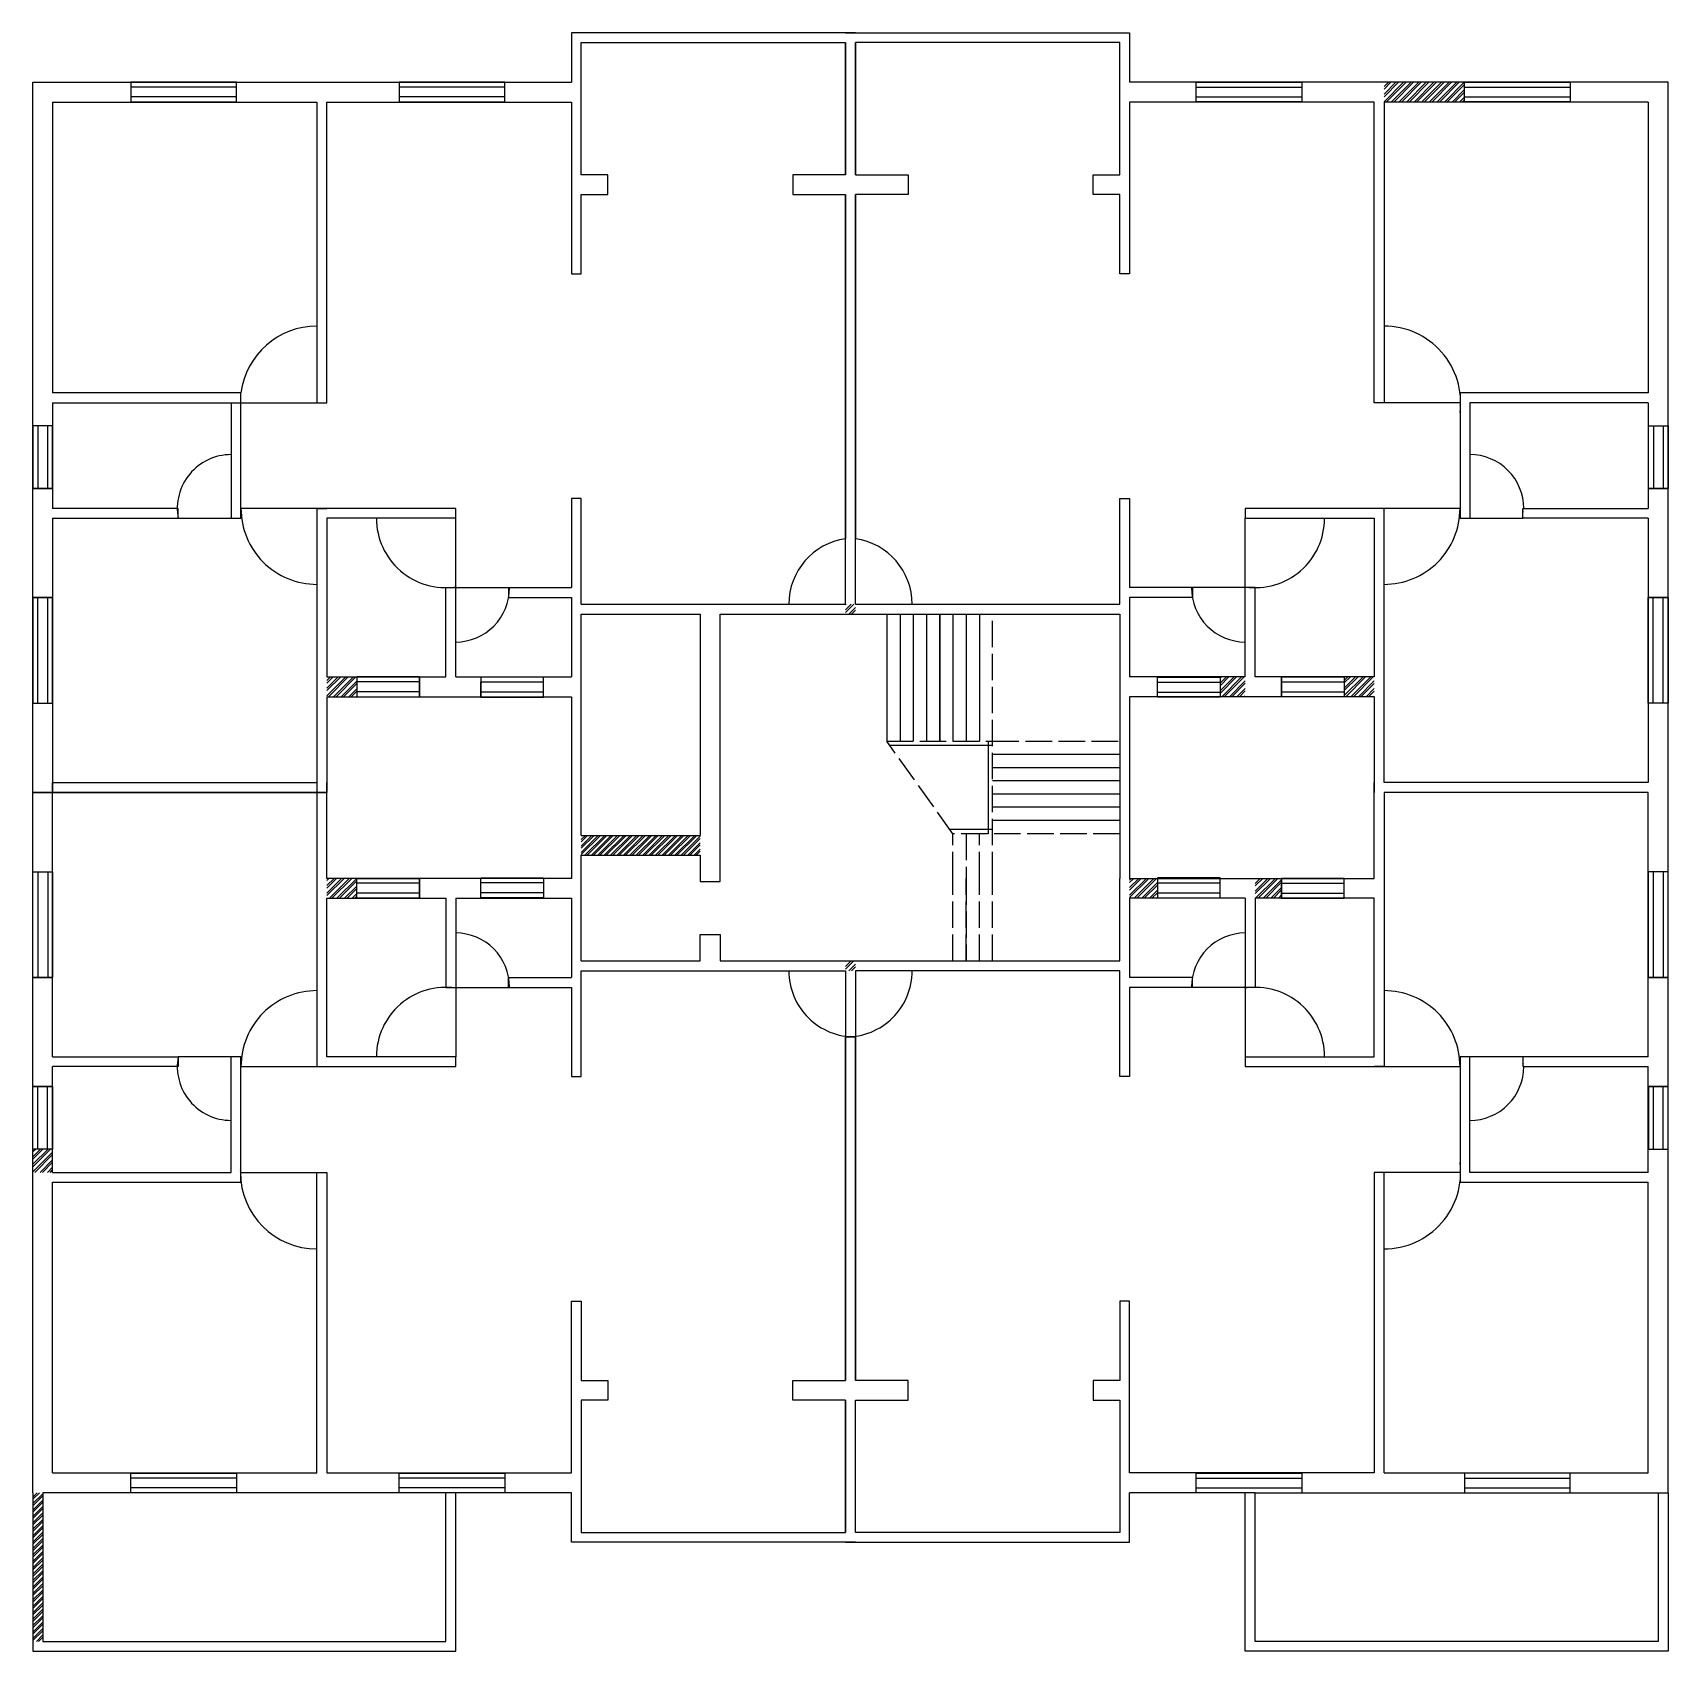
# Model space of a CAD drawing. Header units: inches. Extents: x -2685 to 1781, y -2841 to -270.
# Drawn here: x -2639 to -1896, y -2841 to -2106 of the extents above; entities that cross this region are included whole.
import ezdxf

# ---------------------------------------------------------------- set-up
doc = ezdxf.new("R2010")
doc.units = ezdxf.units.IN
doc.header["$MEASUREMENT"] = 0
doc.linetypes.add('ACAD_ISO02W100', pattern=[15, 12, -3])
pattern_1 = [(45, (-4480.1501, -6619.7101), (-1.7235728, 1.7235728), []), (45, (-4479.001, -6619.7101), (-1.7235728, 1.7235728), [])]
pattern_2 = [(45, (-4480.1501, -6619.7101), (-1.4584077, 1.4584077), []), (45, (-4479.1779, -6619.7101), (-1.4584077, 1.4584077), [])]

msp = doc.modelspace()

# ---------------------------------------------------------------- hatches: boundary and pattern name
h = msp.add_hatch()
h.set_pattern_fill('ANSI32', color=1, scale=6.5)
h.set_pattern_definition(pattern_1)
h.paths.add_polyline_path([(-1988.51, -2128.82), (-2025.03, -2128.82), (-2025.03, -2137.82), (-1988.51, -2137.82)])
edge = h.paths.add_edge_path()
edge.add_arc((-2025.03, -2274.32), 34.79, 352.56859, 360)
edge.add_line((-1990.24, -2274.32), (-1990.53, -2274.32))
edge.add_line((-1990.53, -2274.32), (-1990.53, -2278.82))
edge = h.paths.add_edge_path()
edge.add_arc((-2088.03, -2358.64), 24.36, 179.24009, 189.87276)
edge.add_line((-2112.03, -2362.82), (-2112.03, -2358.32))
edge.add_line((-2112.03, -2358.32), (-2112.39, -2358.32))
edge = h.paths.add_edge_path()
edge.add_arc((-1986.03, -2322.32), 24.42, 349.38034, 360)
edge.add_line((-1961.61, -2322.32), (-1962.03, -2322.32))
edge.add_line((-1962.03, -2322.32), (-1962.03, -2326.82))
h = msp.add_hatch()
h.set_pattern_fill('ANSI32', color=1, scale=6.5)
h.set_pattern_definition(pattern_1)
h.paths.add_polyline_path([(-2269.53, -2365.82), (-2265.03, -2365.82), (-2265.03, -2370.32), (-2269.53, -2370.32)])
edge = h.paths.add_edge_path()
edge.add_arc((-2509.53, -2274.32), 34.79, 180, 187.43141)
edge.add_line((-2544.03, -2278.82), (-2544.03, -2274.32))
edge.add_line((-2544.03, -2274.32), (-2544.32, -2274.32))
edge = h.paths.add_edge_path()
edge.add_arc((-2548.53, -2322.32), 24.42, 180, 190.61966)
edge.add_line((-2572.53, -2326.82), (-2572.53, -2322.32))
edge.add_line((-2572.53, -2322.32), (-2572.95, -2322.32))
edge = h.paths.add_edge_path()
edge.add_arc((-2446.53, -2358.64), 24.36, 350.12724, 360.75991)
edge.add_line((-2422.17, -2358.32), (-2422.53, -2358.32))
edge.add_line((-2422.53, -2358.32), (-2422.53, -2362.82))
h = msp.add_hatch()
h.set_pattern_fill('ANSI32', color=1, scale=6.5)
h.set_pattern_definition(pattern_1)
h.paths.add_polyline_path([(-2505.03, -2398.82), (-2505.03, -2407.82), (-2491.49, -2407.82), (-2491.49, -2398.82)])
h = msp.add_hatch()
h.set_pattern_fill('ANSI32', color=1, scale=6.5)
h.set_pattern_definition(pattern_1)
h.paths.add_polyline_path([(-2088.03, -2398.82), (-2099.5, -2398.82), (-2099.5, -2407.82), (-2088.03, -2407.82)])
h = msp.add_hatch()
h.set_pattern_fill('ANSI32', color=1, scale=6.5)
h.set_pattern_definition(pattern_1)
h.paths.add_polyline_path([(-2029.53, -2398.82), (-2043.07, -2398.82), (-2043.07, -2407.82), (-2029.53, -2407.82)])
h = msp.add_hatch()
h.set_pattern_fill('ANSI32', color=1, scale=5.5)
h.set_pattern_definition(pattern_2)
h.paths.add_polyline_path([(-2335.53, -2470.82), (-2389.53, -2470.82), (-2389.53, -2479.82), (-2335.53, -2479.82)])
h = msp.add_hatch()
h.set_pattern_fill('ANSI32', color=1, scale=6.5)
h.set_pattern_definition(pattern_1)
h.paths.add_polyline_path([(-2491.49, -2499.32), (-2491.49, -2490.32), (-2505.03, -2490.32), (-2505.03, -2499.32)])
h = msp.add_hatch()
h.set_pattern_fill('ANSI32', color=1, scale=6.5)
h.set_pattern_definition(pattern_1)
h.paths.add_polyline_path([(-2127.96, -2499.32), (-2140.53, -2499.32), (-2140.53, -2490.32), (-2127.96, -2490.32)])
h = msp.add_hatch()
h.set_pattern_fill('ANSI32', color=1, scale=6.5)
h.set_pattern_definition(pattern_1)
h.paths.add_polyline_path([(-2071.53, -2499.32), (-2071.53, -2490.32), (-2083.53, -2490.32), (-2083.53, -2499.32)])
h = msp.add_hatch()
h.set_pattern_fill('ANSI32', color=1, scale=6.5)
h.set_pattern_definition(pattern_1)
h.paths.add_polyline_path([(-2265.03, -2532.32), (-2269.53, -2532.32), (-2269.53, -2527.82), (-2265.03, -2527.82)])
edge = h.paths.add_edge_path()
edge.add_arc((-2025.03, -2623.82), 34.79, 0, 7.43141)
edge.add_line((-1990.53, -2619.32), (-1990.53, -2623.82))
edge.add_line((-1990.53, -2623.82), (-1990.24, -2623.82))
edge = h.paths.add_edge_path()
edge.add_arc((-1986.03, -2575.82), 24.42, 0, 10.61966)
edge.add_line((-1962.03, -2571.32), (-1962.03, -2575.82))
edge.add_line((-1962.03, -2575.82), (-1961.61, -2575.82))
edge = h.paths.add_edge_path()
edge.add_arc((-2088.03, -2539.49), 24.36, 170.12724, 180.75991)
edge.add_line((-2112.39, -2539.82), (-2112.03, -2539.82))
edge.add_line((-2112.03, -2539.82), (-2112.03, -2535.32))
h = msp.add_hatch()
h.set_pattern_fill('ANSI32', color=1, scale=6.5)
h.set_pattern_definition(pattern_1)
edge = h.paths.add_edge_path()
edge.add_arc((-2446.53, -2539.49), 24.36, 359.24009, 369.87276)
edge.add_line((-2422.53, -2535.32), (-2422.53, -2539.82))
edge.add_line((-2422.53, -2539.82), (-2422.17, -2539.82))
edge = h.paths.add_edge_path()
edge.add_arc((-2509.53, -2623.82), 34.79, 172.56859, 180)
edge.add_line((-2544.32, -2623.82), (-2544.03, -2623.82))
edge.add_line((-2544.03, -2623.82), (-2544.03, -2619.32))
edge = h.paths.add_edge_path()
edge.add_arc((-2548.53, -2575.82), 24.42, 169.38034, 180)
edge.add_line((-2572.95, -2575.82), (-2572.53, -2575.82))
edge.add_line((-2572.53, -2575.82), (-2572.53, -2571.32))
h = msp.add_hatch()
h.set_pattern_fill('ANSI32', color=1, scale=6.5)
h.set_pattern_definition(pattern_1)
h.paths.add_polyline_path([(-2638.53, -2623.82), (-2629.53, -2623.82), (-2629.53, -2613.28), (-2638.53, -2613.28)])
h = msp.add_hatch()
h.set_pattern_fill('ANSI32', color=1, scale=5.5)
h.set_pattern_definition(pattern_2)
h.paths.add_polyline_path([(-2634.03, -2769.32), (-2638.53, -2769.32), (-2638.53, -2836.82), (-2634.03, -2836.82)])

# ---------------------------------------------------------------- linework, layer by layer
for p, q in [((-2546.05, -2131.01), (-2594.05, -2131.01)), ((-2424.19, -2131.01), (-2472.19, -2131.01)), ((-2110.37, -2131.01), (-2062.37, -2131.01)), ((-1988.51, -2131.01), (-1940.51, -2131.01)), ((-2629.53, -2137.82), (-2629.53, -2269.82)), ((-2629.53, -2137.82), (-2509.53, -2137.82)), ((-2546.05, -2135.51), (-2594.05, -2135.51)), ((-2509.53, -2137.82), (-2509.53, -2274.32)), ((-2505.03, -2137.82), (-2394.03, -2137.82)), ((-2424.19, -2135.51), (-2472.19, -2135.51)), ((-2029.53, -2137.82), (-2140.53, -2137.82)), ((-2110.37, -2135.51), (-2062.37, -2135.51)), ((-2025.03, -2137.82), (-2025.03, -2274.32)), ((-1905.03, -2137.82), (-2025.03, -2137.82)), ((-1988.51, -2135.51), (-1940.51, -2135.51)), ((-1905.03, -2137.82), (-1905.03, -2269.82)), ((-2629.53, -2274.32), (-2629.53, -2322.32)), ((-2548.53, -2274.32), (-2548.53, -2326.82)), ((-1986.03, -2274.32), (-1986.03, -2326.82)), ((-1905.03, -2274.32), (-1905.03, -2322.32)), ((-2636.34, -2284.85), (-2636.34, -2313.32)), ((-2631.84, -2284.85), (-2631.84, -2313.32)), ((-1902.72, -2284.85), (-1902.72, -2313.32)), ((-1898.22, -2284.85), (-1898.22, -2313.32)), ((-2509.53, -2322.32), (-2509.53, -2451.32)), ((-2509.53, -2322.32), (-2505.03, -2322.32)), ((-2025.03, -2322.32), (-2029.53, -2322.32)), ((-2629.53, -2326.82), (-2629.53, -2451.32)), ((-2505.03, -2326.82), (-2505.03, -2398.82)), ((-2029.53, -2326.82), (-2029.53, -2398.82)), ((-2267.28, -2335.82), (-2267.28, -2335.88)), ((-2267.28, -2335.88), (-2267.28, -2335.82)), ((-2638.53, -2362.82), (-2629.53, -2362.82)), ((-2636.28, -2410.82), (-2636.28, -2362.82)), ((-2631.78, -2410.82), (-2631.78, -2362.82)), ((-2389.53, -2365.82), (-2269.53, -2365.82)), ((-1896.03, -2362.82), (-1905.03, -2362.82)), ((-1902.78, -2410.82), (-1902.78, -2362.82)), ((-1898.28, -2410.82), (-1898.28, -2362.82)), ((-2505.03, -2398.82), (-2451.03, -2398.82)), ((-2463.03, -2401.07), (-2491.49, -2401.07)), ((-2463.03, -2405.57), (-2491.49, -2405.57)), ((-2463.03, -2398.82), (-2463.03, -2407.82)), ((-2446.53, -2398.82), (-2394.03, -2398.82)), ((-2406.6, -2401.25), (-2435.06, -2401.25)), ((-2406.6, -2405.75), (-2435.06, -2405.75)), ((-2088.03, -2398.82), (-2140.53, -2398.82)), ((-2127.96, -2401.25), (-2099.5, -2401.25)), ((-2127.96, -2405.75), (-2099.5, -2405.75)), ((-2029.53, -2398.82), (-2083.53, -2398.82)), ((-2071.53, -2398.82), (-2071.53, -2407.82)), ((-2071.53, -2401.07), (-2043.07, -2401.07)), ((-2071.53, -2405.57), (-2043.07, -2405.57)), ((-2505.03, -2407.82), (-2394.03, -2407.82)), ((-2505.03, -2407.82), (-2505.03, -2451.32)), ((-2029.53, -2407.82), (-2140.53, -2407.82)), ((-2029.53, -2407.82), (-2029.53, -2451.32)), ((-2629.53, -2571.32), (-2629.53, -2446.82)), ((-2389.53, -2470.82), (-2335.53, -2470.82)), ((-2389.53, -2479.82), (-2335.53, -2479.82)), ((-2636.28, -2487.32), (-2636.28, -2535.32)), ((-2631.78, -2487.32), (-2631.78, -2535.32)), ((-1902.78, -2487.32), (-1902.78, -2535.32)), ((-1898.28, -2487.32), (-1898.28, -2535.32)), ((-2463.03, -2492.57), (-2491.49, -2492.57)), ((-2463.03, -2499.32), (-2463.03, -2490.32)), ((-2406.6, -2492.38), (-2435.06, -2492.38)), ((-2127.96, -2492.38), (-2099.5, -2492.38)), ((-2071.53, -2499.32), (-2071.53, -2490.32)), ((-2071.53, -2492.57), (-2043.07, -2492.57)), ((-2505.03, -2499.32), (-2451.03, -2499.32)), ((-2463.03, -2497.07), (-2491.49, -2497.07)), ((-2446.53, -2499.32), (-2394.03, -2499.32)), ((-2406.6, -2496.88), (-2435.06, -2496.88)), ((-2088.03, -2499.32), (-2140.53, -2499.32)), ((-2127.96, -2496.88), (-2099.5, -2496.88)), ((-2029.53, -2499.32), (-2083.53, -2499.32)), ((-2071.53, -2497.07), (-2043.07, -2497.07)), ((-2389.53, -2532.32), (-2269.53, -2532.32)), ((-2145.03, -2532.32), (-2265.03, -2532.32)), ((-2638.53, -2535.32), (-2629.53, -2535.32)), ((-1896.03, -2535.32), (-1905.03, -2535.32)), ((-2629.53, -2623.82), (-2629.53, -2575.82)), ((-2548.53, -2623.82), (-2548.53, -2571.32)), ((-1986.03, -2623.82), (-1986.03, -2571.32)), ((-1905.03, -2623.82), (-1905.03, -2575.82)), ((-2636.34, -2613.28), (-2636.34, -2584.82)), ((-2631.84, -2613.28), (-2631.84, -2584.82)), ((-1902.72, -2613.28), (-1902.72, -2584.82)), ((-1898.22, -2613.28), (-1898.22, -2584.82)), ((-2629.53, -2760.32), (-2629.53, -2628.32)), ((-2509.53, -2760.32), (-2509.53, -2623.82)), ((-2025.03, -2760.32), (-2025.03, -2623.82)), ((-1905.03, -2760.32), (-1905.03, -2628.32)), ((-2629.53, -2760.32), (-2509.53, -2760.32)), ((-2505.03, -2760.32), (-2394.03, -2760.32)), ((-2634.03, -2769.32), (-2634.03, -2836.82)), ((-2546.05, -2762.63), (-2594.05, -2762.63)), ((-2546.05, -2767.13), (-2594.05, -2767.13)), ((-2424.19, -2762.63), (-2472.19, -2762.63)), ((-2424.19, -2767.13), (-2472.19, -2767.13)), ((-2451.03, -2836.82), (-2451.03, -2769.32)), ((-2110.37, -2762.63), (-2062.37, -2762.63)), ((-2110.37, -2767.13), (-2062.37, -2767.13)), ((-2092.53, -2769.38), (-2092.53, -2769.32)), ((-1988.51, -2762.63), (-1940.51, -2762.63)), ((-1988.51, -2767.13), (-1940.51, -2767.13)), ((-1900.53, -2769.32), (-1900.53, -2836.82)), ((-2634.03, -2836.82), (-2451.03, -2836.82)), ((-1900.53, -2836.82), (-2083.53, -2836.82))]:
    msp.add_line(p, q)
at = {"color": 3}
for p, q in [((-2250.78, -2370.32), (-2250.78, -2428.07)), ((-2244.78, -2370.32), (-2244.78, -2428.07)), ((-2238.78, -2370.32), (-2238.78, -2428.07)), ((-2232.78, -2370.32), (-2232.78, -2428.07)), ((-2226.78, -2370.32), (-2226.78, -2428.07)), ((-2220.78, -2370.32), (-2220.78, -2428.07)), ((-2214.78, -2370.32), (-2214.78, -2428.07)), ((-2208.78, -2370.32), (-2208.78, -2428.07)), ((-2204.78, -2428.07), (-2204.78, -2470.07)), ((-2202.78, -2430.07), (-2249.35, -2430.07)), ((-2145.03, -2434.07), (-2202.78, -2434.07)), ((-2145.03, -2440.07), (-2202.78, -2440.07)), ((-2145.03, -2446.07), (-2202.78, -2446.07)), ((-2145.03, -2452.07), (-2202.78, -2452.07)), ((-2145.03, -2458.07), (-2202.78, -2458.07)), ((-2145.03, -2464.07), (-2202.78, -2464.07)), ((-2202.78, -2468.07), (-2222.21, -2468.07))]:
    msp.add_line(p, q, dxfattribs=at)
at = {"color": 0, "linetype": 'ByBlock'}
for p, q in [((-2145.03, -2370.32), (-2145.03, -2490.32)), ((-2099.5, -2399.06), (-2099.43, -2398.82)), ((-2435.06, -2499.07), (-2435.13, -2499.32)), ((-2025.03, -2760.32), (-1905.03, -2760.32)), ((-2110.37, -2769.38), (-2140.53, -2769.38)), ((-2083.53, -2769.38), (-2088.03, -2769.38))]:
    msp.add_line(p, q, dxfattribs=at)
at = {"color": 3, "linetype": 'ACAD_ISO02W100'}
msp.add_line((-2214.78, -2470.07), (-2214.78, -2490.32), dxfattribs=at)
for points in [[(-2265.03, -2106.32), (-2394.03, -2106.32), (-2394.03, -2128.82)], [(-2269.53, -2106.32), (-2140.53, -2106.32), (-2140.53, -2128.82)], [(-2389.53, -2170.82), (-2389.53, -2110.82), (-2269.53, -2110.82), (-2269.53, -2170.82)], [(-2269.53, -2170.82), (-2269.53, -2110.82)], [(-2265.03, -2170.82), (-2265.03, -2110.82)], [(-2145.03, -2170.82), (-2145.03, -2110.82), (-2265.03, -2110.82), (-2265.03, -2170.82)], [(-2638.53, -2451.32), (-2638.53, -2128.82), (-2394.03, -2128.82)], [(-1896.03, -2451.32), (-1896.03, -2128.82), (-2140.53, -2128.82)], [(-2548.53, -2274.32), (-2544.03, -2274.32), (-2505.03, -2274.32), (-2505.03, -2137.82)], [(-2394.03, -2137.82), (-2394.03, -2215.82), (-2389.53, -2215.82), (-2389.53, -2179.82)], [(-2140.53, -2137.82), (-2140.53, -2215.82), (-2145.03, -2215.82), (-2145.03, -2179.82)], [(-1990.24, -2274.32), (-1990.53, -2274.32), (-2029.53, -2274.32), (-2029.53, -2137.82)], [(-2389.53, -2179.82), (-2377.53, -2179.82), (-2377.53, -2170.82), (-2389.53, -2170.82)], [(-2269.53, -2170.82), (-2293.53, -2170.82), (-2293.53, -2179.82), (-2269.53, -2179.82)], [(-2265.03, -2170.82), (-2241.03, -2170.82), (-2241.03, -2179.82), (-2265.03, -2179.82)], [(-2145.03, -2179.82), (-2157.03, -2179.82), (-2157.03, -2170.82), (-2145.03, -2170.82)], [(-2269.53, -2365.82), (-2269.53, -2179.82)], [(-2269.53, -2179.82), (-2269.53, -2335.82), (-2269.26, -2335.82)], [(-2265.03, -2179.82), (-2265.03, -2335.82), (-2265.3, -2335.82)], [(-2265.03, -2365.82), (-2265.03, -2179.82)], [(-1905.03, -2269.82), (-1990.53, -2269.82), (-1990.53, -2326.82), (-1962.03, -2326.82)], [(-2629.53, -2274.32), (-2548.53, -2274.32)], [(-1905.03, -2274.32), (-1986.03, -2274.32)], [(-2629.59, -2313.32), (-2629.59, -2284.85), (-2638.59, -2284.85), (-2638.53, -2313.32), (-2629.53, -2313.32), (-2638.53, -2313.32)], [(-1904.97, -2313.32), (-1904.97, -2284.85), (-1895.97, -2284.85), (-1896.03, -2313.32), (-1905.03, -2313.32), (-1896.03, -2313.32)], [(-2629.53, -2326.82), (-2572.53, -2326.82), (-2572.53, -2322.32), (-2629.53, -2322.32)], [(-2389.53, -2365.82), (-2389.53, -2317.82), (-2394.03, -2317.82), (-2394.03, -2358.32)], [(-2265.03, -2365.82), (-2145.03, -2365.82), (-2145.03, -2317.82), (-2140.53, -2317.82), (-2140.53, -2358.32)], [(-1905.03, -2326.82), (-1905.03, -2446.82), (-2025.03, -2446.82), (-2025.03, -2322.32)], [(-1905.03, -2326.82), (-1962.03, -2326.82), (-1962.03, -2322.32), (-1905.03, -2322.32)], [(-2446.53, -2398.82), (-2446.53, -2326.82), (-2505.03, -2326.82)], [(-2088.03, -2398.82), (-2088.03, -2326.82), (-2029.53, -2326.82)], [(-2451.03, -2398.82), (-2451.03, -2358.32), (-2446.53, -2358.32), (-2394.03, -2358.32)], [(-2422.53, -2358.32), (-2422.53, -2362.82), (-2394.03, -2362.82)], [(-2083.53, -2398.82), (-2083.53, -2358.32), (-2088.03, -2358.32), (-2140.53, -2358.32)], [(-2112.03, -2358.32), (-2112.03, -2362.82), (-2140.53, -2362.82)], [(-2394.03, -2362.82), (-2394.03, -2398.82)], [(-2140.53, -2362.82), (-2140.53, -2398.82)], [(-2389.53, -2370.32), (-2335.53, -2370.32)], [(-2389.53, -2470.82), (-2389.53, -2370.32)], [(-2335.53, -2370.32), (-2335.53, -2470.82)], [(-2335.53, -2479.82), (-2335.53, -2490.32), (-2335.53, -2491.82), (-2326.53, -2491.82), (-2326.53, -2490.32), (-2326.53, -2370.32)], [(-2326.53, -2370.32), (-2265.03, -2370.32)], [(-2269.53, -2370.32), (-2145.03, -2370.32)], [(-2491.49, -2407.82), (-2463.03, -2407.82), (-2463.03, -2398.82), (-2491.49, -2398.88), (-2491.49, -2407.88)], [(-2435.06, -2408), (-2406.6, -2408), (-2406.6, -2399), (-2435.06, -2399.06), (-2435.06, -2408.06)], [(-2435.06, -2408), (-2435.06, -2401.25)], [(-2099.5, -2408), (-2127.96, -2408), (-2127.96, -2399), (-2099.5, -2399.06), (-2099.5, -2408.06)], [(-2043.07, -2407.82), (-2071.53, -2407.82), (-2071.53, -2398.82), (-2043.07, -2398.88), (-2043.07, -2407.88)], [(-2394.03, -2407.82), (-2394.03, -2490.32)], [(-2140.53, -2407.82), (-2140.53, -2490.32)], [(-2638.53, -2769.32), (-2638.53, -2446.82)], [(-2629.53, -2446.82), (-2509.53, -2446.82)], [(-2505.03, -2490.32), (-2505.03, -2446.82)], [(-2029.53, -2490.32), (-2029.53, -2446.82)], [(-1896.03, -2769.32), (-1896.03, -2446.82)], [(-2509.53, -2451.32), (-2509.53, -2575.82), (-2505.03, -2575.82)], [(-2025.03, -2451.32), (-2025.03, -2575.82), (-2029.53, -2575.82)], [(-1905.03, -2571.32), (-1905.03, -2451.32), (-2025.03, -2451.32)], [(-2389.53, -2490.32), (-2389.53, -2479.82)], [(-2394.03, -2490.32), (-2505.03, -2490.32)], [(-2491.49, -2490.32), (-2463.03, -2490.32), (-2463.03, -2499.32), (-2491.49, -2499.25), (-2491.49, -2490.25)], [(-2389.53, -2527.82), (-2389.53, -2490.32)], [(-2145.03, -2527.82), (-2145.03, -2490.32)], [(-2140.53, -2490.32), (-2029.53, -2490.32)], [(-2099.5, -2490.13), (-2127.96, -2490.13), (-2127.96, -2499.13), (-2099.5, -2499.07), (-2099.5, -2490.07)], [(-2043.07, -2490.32), (-2071.53, -2490.32), (-2071.53, -2499.32), (-2043.07, -2499.25), (-2043.07, -2490.25)], [(-2446.53, -2499.32), (-2446.53, -2571.32), (-2505.03, -2571.32)], [(-2505.03, -2571.32), (-2505.03, -2499.32)], [(-2451.03, -2499.32), (-2451.03, -2539.82), (-2446.53, -2539.82), (-2394.03, -2539.82)], [(-2394.03, -2499.32), (-2394.03, -2535.32)], [(-2083.53, -2499.32), (-2083.53, -2539.82), (-2088.03, -2539.82), (-2140.53, -2539.82)], [(-2140.53, -2499.32), (-2140.53, -2535.32)], [(-2088.03, -2499.32), (-2088.03, -2571.32), (-2029.53, -2571.32)], [(-2029.53, -2571.32), (-2029.53, -2499.32)], [(-2335.53, -2527.82), (-2335.53, -2515.82), (-2326.53, -2515.82), (-2326.53, -2527.82)], [(-2394.03, -2539.82), (-2394.03, -2580.32), (-2389.53, -2580.32), (-2389.53, -2532.32)], [(-2389.53, -2527.82), (-2335.53, -2527.82)], [(-2326.53, -2527.82), (-2265.03, -2527.82)], [(-2269.53, -2527.82), (-2145.03, -2527.82)], [(-2269.53, -2532.32), (-2269.53, -2718.32)], [(-2265.03, -2532.32), (-2265.03, -2718.32)], [(-2140.53, -2539.82), (-2140.53, -2580.32), (-2145.03, -2580.32), (-2145.03, -2532.32)], [(-2422.53, -2539.82), (-2422.53, -2535.32), (-2394.03, -2535.32)], [(-2112.03, -2539.82), (-2112.03, -2535.32), (-2140.53, -2535.32)], [(-2269.53, -2718.32), (-2269.53, -2562.32), (-2265.3, -2562.32)], [(-2265.03, -2718.32), (-2265.03, -2562.32), (-2269.26, -2562.32)], [(-2629.53, -2571.32), (-2572.53, -2571.32), (-2572.53, -2575.82), (-2629.53, -2575.82)], [(-1962.03, -2571.32), (-1990.53, -2571.32), (-1990.53, -2628.32), (-1905.03, -2628.32)], [(-1905.03, -2571.32), (-1962.03, -2571.32), (-1962.03, -2575.82), (-1905.03, -2575.82)], [(-2629.59, -2584.82), (-2629.59, -2613.28), (-2638.59, -2613.28), (-2638.53, -2584.82), (-2629.53, -2584.82), (-2638.53, -2584.82)], [(-1904.97, -2584.82), (-1904.97, -2613.28), (-1895.97, -2613.28), (-1896.03, -2584.82), (-1905.03, -2584.82), (-1896.03, -2584.82)], [(-2629.53, -2623.82), (-2548.53, -2623.82)], [(-2544.32, -2623.82), (-2544.03, -2623.82), (-2505.03, -2623.82), (-2505.03, -2760.32)], [(-1990.24, -2623.82), (-1990.53, -2623.82), (-2029.53, -2623.82), (-2029.53, -2760.32), (-2140.53, -2760.32)], [(-1905.03, -2623.82), (-1986.03, -2623.82)], [(-2394.03, -2760.32), (-2394.03, -2682.32), (-2389.53, -2682.32), (-2389.53, -2718.32)], [(-2140.53, -2760.32), (-2140.53, -2682.32), (-2145.03, -2682.32), (-2145.03, -2718.32)], [(-2389.53, -2718.32), (-2377.53, -2718.32), (-2377.53, -2727.32), (-2389.53, -2727.32)], [(-2269.53, -2727.32), (-2293.53, -2727.32), (-2293.53, -2718.32), (-2269.53, -2718.32)], [(-2265.03, -2727.32), (-2241.03, -2727.32), (-2241.03, -2718.32), (-2265.03, -2718.32)], [(-2145.03, -2718.32), (-2157.03, -2718.32), (-2157.03, -2727.32), (-2145.03, -2727.32)], [(-2389.53, -2727.32), (-2389.53, -2787.32), (-2269.53, -2787.32), (-2269.53, -2727.32)], [(-2269.53, -2727.32), (-2269.53, -2787.32)], [(-2145.03, -2727.32), (-2145.03, -2787.32), (-2265.03, -2787.32), (-2265.03, -2727.32)], [(-1896.03, -2769.32), (-1896.03, -2841.32), (-2088.03, -2841.32), (-2088.03, -2769.38), (-2110.37, -2769.38), (-2110.37, -2760.38), (-2062.37, -2760.38), (-2062.37, -2769.32)], [(-2638.53, -2769.32), (-2638.53, -2841.32), (-2446.53, -2841.32), (-2446.53, -2769.32)], [(-2394.03, -2769.32), (-2634.03, -2769.32)], [(-2265.03, -2791.82), (-2394.03, -2791.82), (-2394.03, -2769.32)], [(-2269.53, -2791.82), (-2140.53, -2791.82), (-2140.53, -2769.38)], [(-2083.53, -2836.82), (-2083.53, -2769.32), (-1896.03, -2769.32)]]:
    msp.add_lwpolyline(points)
for points in [[(-2594.05, -2128.76), (-2594.05, -2137.76), (-2546.05, -2137.76), (-2546.05, -2128.76)], [(-2472.19, -2128.76), (-2472.19, -2137.76), (-2424.19, -2137.76), (-2424.19, -2128.76)], [(-2062.37, -2128.76), (-2062.37, -2137.76), (-2110.37, -2137.76), (-2110.37, -2128.76)], [(-1940.51, -2128.76), (-1940.51, -2137.76), (-1988.51, -2137.76), (-1988.51, -2128.76)], [(-2267.28, -2335.88), (-2267.28, -2335.82)], [(-2629.53, -2362.82), (-2638.53, -2362.82), (-2638.53, -2410.82), (-2629.53, -2410.82)], [(-1905.03, -2362.82), (-1896.03, -2362.82), (-1896.03, -2410.82), (-1905.03, -2410.82)], [(-2638.53, -2451.32), (-2505.03, -2451.32)], [(-2629.53, -2535.32), (-2638.53, -2535.32), (-2638.53, -2487.32), (-2629.53, -2487.32)], [(-1905.03, -2535.32), (-1896.03, -2535.32), (-1896.03, -2487.32), (-1905.03, -2487.32)], [(-2435.06, -2490.13), (-2406.6, -2490.13), (-2406.6, -2499.13), (-2435.06, -2499.07)], [(-2267.28, -2562.32), (-2267.28, -2562.25)], [(-2594.05, -2769.38), (-2594.05, -2760.38), (-2546.05, -2760.38), (-2546.05, -2769.38)], [(-2472.19, -2769.38), (-2472.19, -2760.38), (-2424.19, -2760.38), (-2424.19, -2769.38)], [(-1940.51, -2769.38), (-1940.51, -2760.38), (-1988.51, -2760.38), (-1988.51, -2769.38)]]:
    msp.add_lwpolyline(points, close=True)
for points in [[(-2548.53, -2297.9, 0.469603), (-2572.53, -2326.82), (-2544.03, -2326.82), (-2544.03, -2269.82), (-2629.53, -2269.82)], [(-1961.61, -2322.32, 0.414214), (-1986.03, -2297.9)], [(-2446.53, -2326.82), (-2446.53, -2322.32), (-2544.03, -2322.32, 0.414214), (-2509.53, -2356.82)], [(-2025.03, -2356.82, 0.414214), (-1990.53, -2322.32), (-2088.03, -2322.32), (-2088.03, -2326.82)], [(-2482.53, -2326.82, 0.45685), (-2446.53, -2357.99, 0.006731), (-2446.53, -2358.64)], [(-2088.03, -2358.64, 0.006731), (-2088.03, -2357.99, 0.45685), (-2052.03, -2326.82)], [(-2446.53, -2539.49, 0.006731), (-2446.53, -2540.14, 0.45685), (-2482.53, -2571.32)], [(-2052.03, -2571.32, 0.45685), (-2088.03, -2540.14, 0.006731), (-2088.03, -2539.49)], [(-2509.53, -2541.32, 0.414214), (-2544.03, -2575.82), (-2446.53, -2575.82), (-2446.53, -2571.32)], [(-2088.03, -2571.32), (-2088.03, -2575.82), (-1990.53, -2575.82, 0.414214), (-2025.03, -2541.32)], [(-2629.53, -2628.32), (-2544.03, -2628.32), (-2544.03, -2571.32), (-2572.53, -2571.32, 0.469603), (-2548.53, -2600.23)], [(-1986.03, -2600.23, 0.414214), (-1961.61, -2575.82, 0.414214)]]:
    msp.add_lwpolyline(points, format="xyb")
at = {"color": 3}
msp.add_lwpolyline([(-2226.78, -2370.32), (-2226.78, -2428.07)], close=True, dxfattribs=at)
at = {"color": 3, "linetype": 'ACAD_ISO02W100'}
for points in [[(-2202.78, -2527.82), (-2202.78, -2490.32), (-2202.78, -2370.32)], [(-2145.03, -2470.07), (-2220.78, -2470.07), (-2250.78, -2428.07), (-2204.78, -2428.07), (-2202.78, -2428.07), (-2145.03, -2428.07)], [(-2220.78, -2527.82), (-2220.78, -2490.32), (-2220.78, -2470.07)], [(-2208.78, -2527.82), (-2208.78, -2490.32), (-2208.78, -2470.07)]]:
    msp.add_lwpolyline(points, dxfattribs=at)
msp.add_lwpolyline([(-2214.78, -2527.82), (-2214.78, -2490.32)], close=True, dxfattribs=at)
for centre, radius, start, end in [((-2509.53, -2274.32), 34.79, 90, 172.56859), ((-2025.03, -2274.32), 34.79, 352.56859, 90), ((-2265.3, -2365.82), 30, 98.11394, 180), ((-2269.26, -2365.82), 30, 90, 90.50753), ((-2265.3, -2365.82), 30, 89.49247, 90), ((-2269.26, -2365.82), 30, 0, 81.88606), ((-2446.53, -2358.64), 24.36, 270, 0.75991), ((-2088.03, -2358.64), 24.36, 179.24009, 270), ((-2446.53, -2539.49), 24.36, 359.24009, 90), ((-2088.03, -2539.49), 24.36, 90, 180.75991), ((-2265.3, -2532.32), 30, 180, 270.50753), ((-2269.26, -2532.32), 30, 269.49247, 0), ((-2025.03, -2623.82), 34.79, 270, 7.43141), ((-2509.53, -2623.82), 34.79, 180, 270)]:
    msp.add_arc(centre, radius, start, end)

doc.saveas('drawing.dxf')
